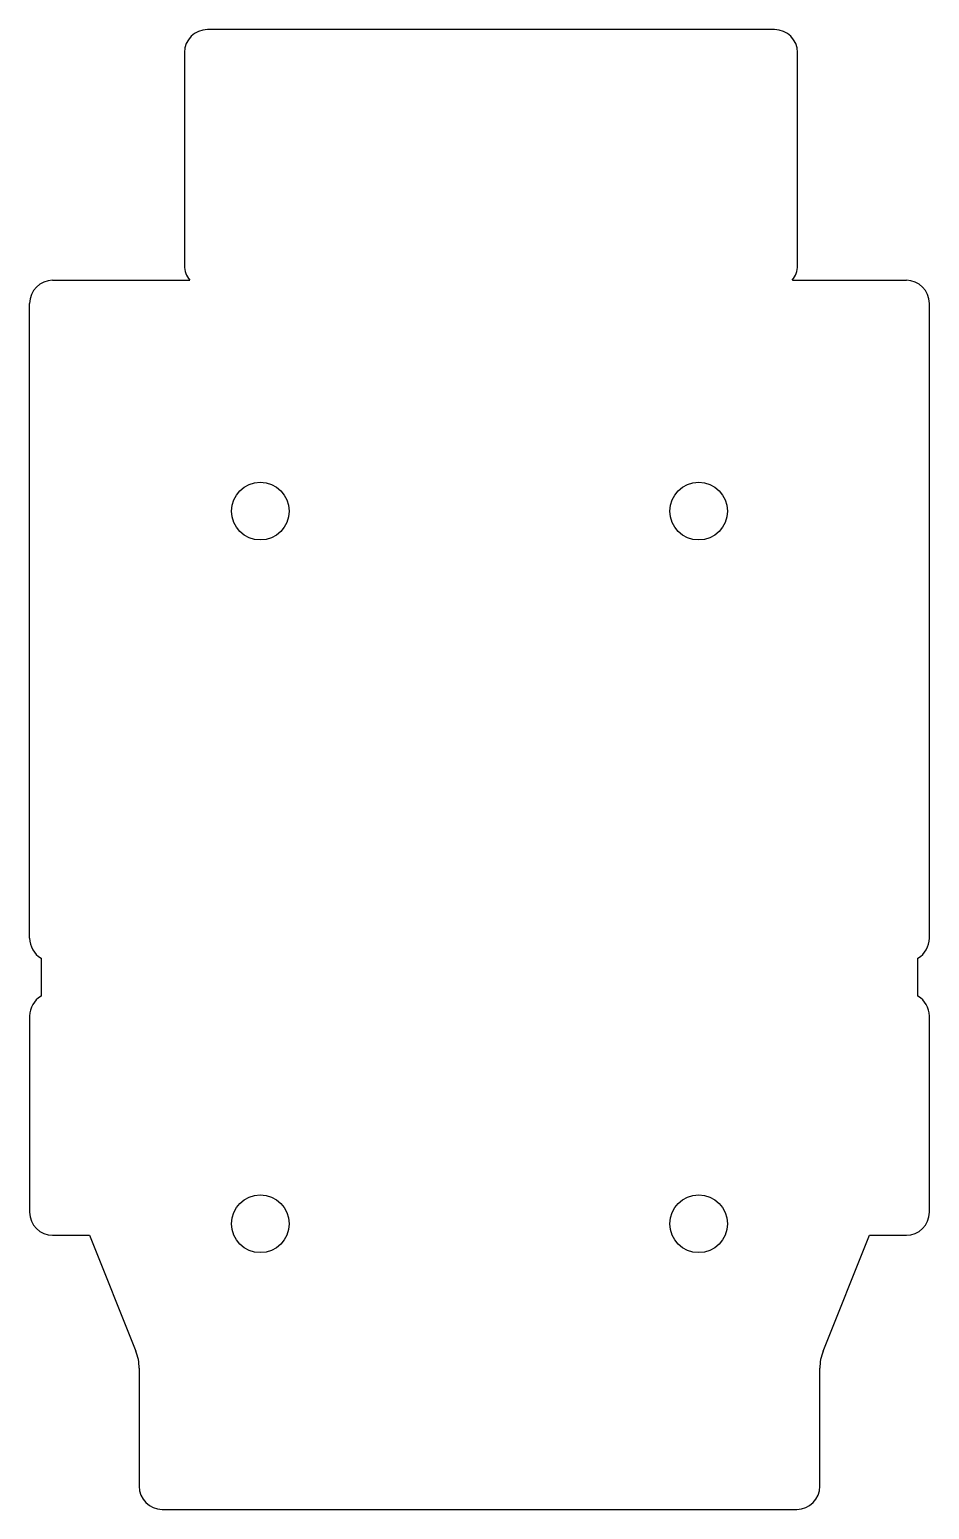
# Model space of a CAD drawing. Header units: millimetres. Extents: x 90 to 168, y -178 to -50.
import ezdxf

# ---------------------------------------------------------------- set-up
doc = ezdxf.new("R2010")
doc.units = ezdxf.units.MM

msp = doc.modelspace()

# ---------------------------------------------------------------- linework, layer by layer
at = {"linetype": 'CONTINUOUS'}
for p, q in [((154.07, -49.77), (104.92, -49.77)), ((102.92, -51.77), (102.92, -70.22)), ((156.07, -70.22), (156.07, -51.77)), ((91.5, -71.5), (103.38, -71.5)), ((155.62, -71.5), (165.5, -71.5)), ((89.5, -128.5), (89.5, -73.5)), ((167.5, -128.5), (167.5, -73.5)), ((90.5, -130.23), (90.5, -133.52)), ((166.5, -133.52), (166.5, -130.23)), ((89.5, -135.25), (89.5, -152.25)), ((167.5, -152.25), (167.5, -135.25)), ((91.5, -154.25), (94.7, -154.25)), ((94.7, -154.25), (98.71, -164.28)), ((158.29, -164.28), (162.3, -154.25)), ((162.3, -154.25), (165.5, -154.25)), ((99, -165.77), (99, -176)), ((158, -176), (158, -165.77)), ((101, -178), (156, -178))]:
    msp.add_line(p, q, dxfattribs=at)
for centre in [(109.5, -91.5), (147.5, -91.5), (109.5, -153.25), (147.5, -153.25)]:
    msp.add_circle(centre, 2.5, dxfattribs=at)
for centre, radius, start, end in [((104.92, -51.77), 2, 90, 180), ((154.07, -51.77), 2, 0, 90), ((104.92, -70.22), 2, 180, 219.6057), ((154.07, -70.22), 2, 320.3943, 0), ((91.5, -73.5), 2, 90, 180), ((165.5, -73.5), 2, 0, 90), ((91.5, -128.5), 2, 180, 240), ((165.5, -128.5), 2, 300, 360), ((91.5, -135.25), 2, 120, 180), ((165.5, -135.25), 2, 0, 60), ((91.5, -152.25), 2, 180, 270), ((165.5, -152.25), 2, 270, 360), ((95, -165.77), 4, 0, 21.8014), ((162, -165.77), 4, 158.1986, 180), ((101, -176), 2, 180, 270), ((156, -176), 2, 270, 360)]:
    msp.add_arc(centre, radius, start, end, dxfattribs=at)

doc.saveas('drawing.dxf')
